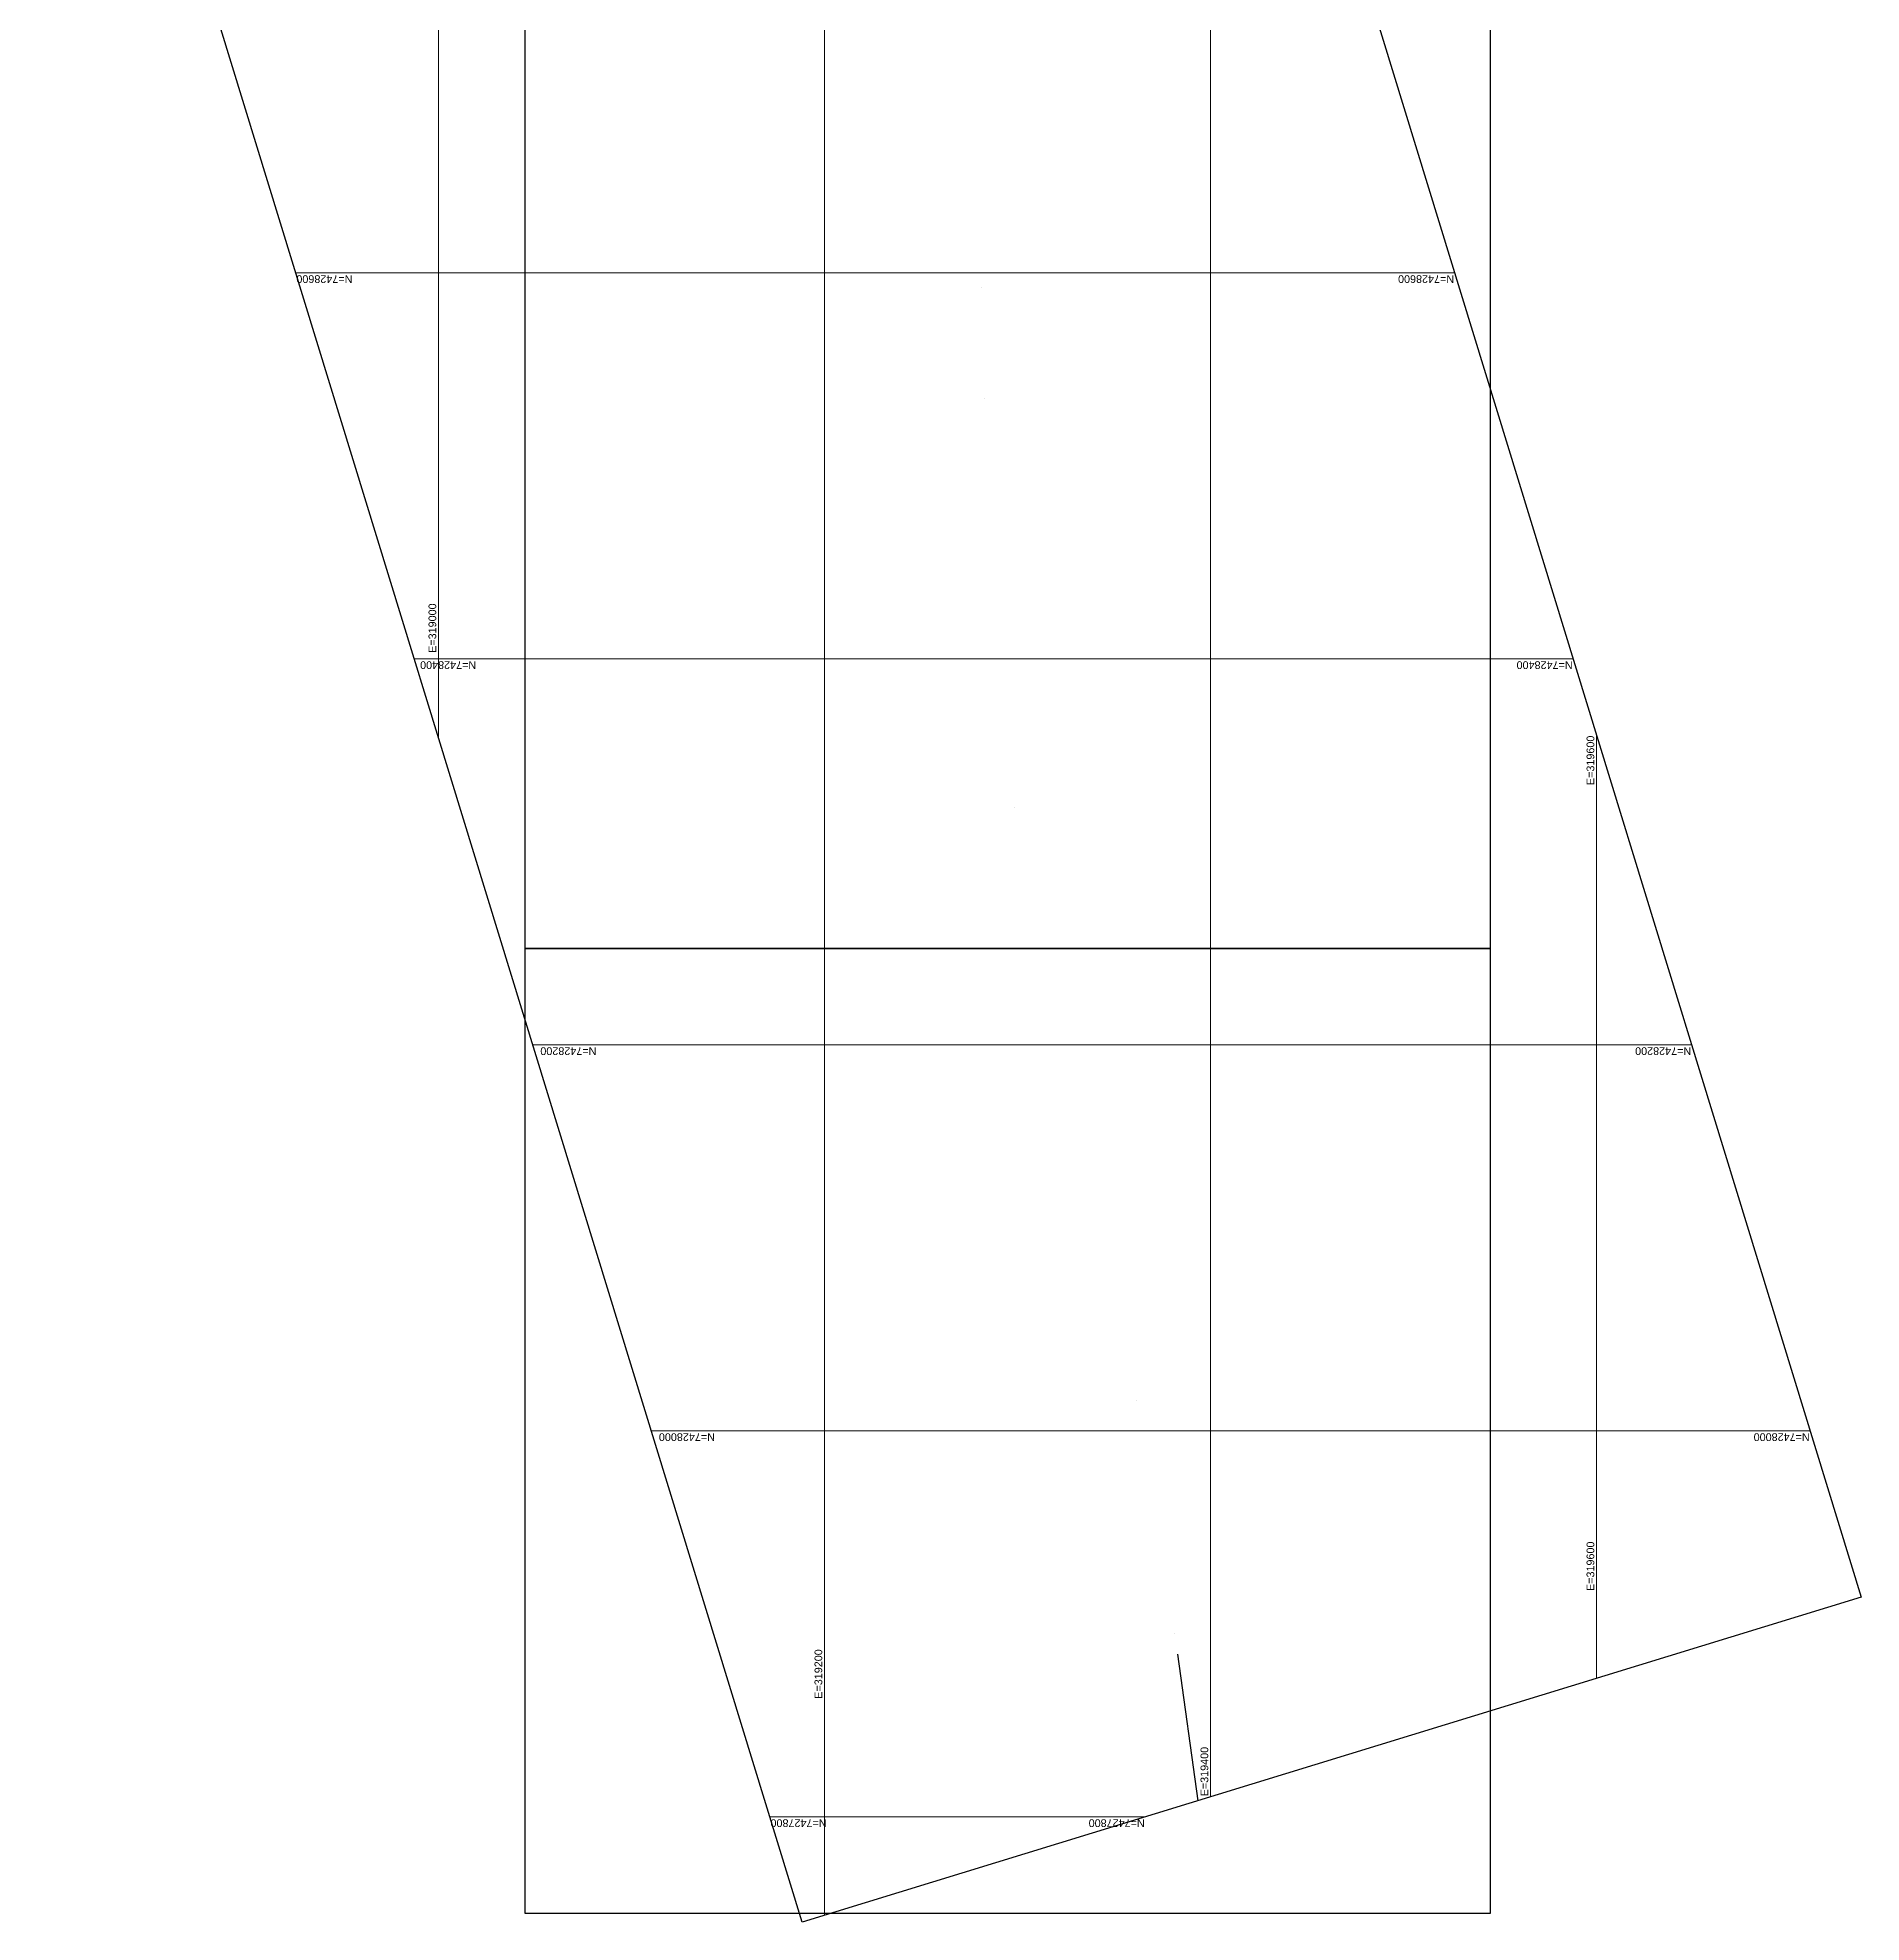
# Model space of a CAD drawing. Header units: metres. Extents: x 307545 to 341809, y 7387092 to 7434457.
# Drawn here: x 318792 to 319737, y 7427745 to 7428722 of the extents above; entities that cross this region are included whole.
import ezdxf
from ezdxf.enums import TextEntityAlignment as Align

# ---------------------------------------------------------------- set-up
doc = ezdxf.new("R2010")
doc.units = ezdxf.units.M
doc.header["$LTSCALE"] = 10
for name, color, linetype, lineweight in [('2 - TIC', 40, 'TIC_LINE', 30), ('F-VT-MALHA', 8, 'Continuous', 0), ('U-HZ-EIXO TIC', 40, 'TIC_LINE', 30)]:
    doc.layers.add(name, color=color, linetype=linetype, lineweight=lineweight)
doc.layers.add('A-IMAGENS', color=255, linetype='Continuous')
doc.layers.add('F-SC-MALHA-TXT', color=8, linetype='Continuous')
doc.layers.add('A-VIEWPORTS', color=2, linetype='Continuous', plot=False)
doc.styles.add('Arial', font='arial.ttf')
doc.styles.get("Standard").update_dxf_attribs({"font": 'arial.ttf'})
doc.linetypes.add('TIC_LINE', pattern='A,3.5,-0.25,["TIC",Standard,S=0.175,R=0,X=-0.05,Y=-0.1],-0.5', length=4.25)
doc.dimstyles.new('ISO-25', dxfattribs={"dimtxt": 2.5, "dimasz": 2.5, "dimexe": 1.25, "dimexo": 0.625, "dimtad": 1, "dimtxsty": 'Standard', "dimcen": 2.5, "dimadec": 0, "dimazin": 0, "dimtfac": 1, "dimtmove": 0, "dimatfit": 3, "dimfxl": 1, "dimarcsym": 0})
picture_1 = doc.add_image_def('image45.jpg', size_in_pixel=(5000, 5000))
picture_2 = doc.add_image_def('image61.jpg', size_in_pixel=(5000, 5000))

# ---------------------------------------------------------------- blocks, each defined once
blk = doc.blocks.new('*U69')
at = {"layer": 'A-VIEWPORTS', "color": 2, "linetype": 'Continuous', "lineweight": -3}
blk.add_lwpolyline([(319188.44, 7427745.42), (318792.31, 7429035.47), (319341.02, 7429203.97), (319737.15, 7427913.91)], close=True, dxfattribs=at)

msp = doc.modelspace()

# ---------------------------------------------------------------- linework, layer by layer
at = {"layer": 'F-VT-MALHA'}
for p, q in [((319200, 7429156.78), (319200, 7427748.97)), ((319000, 7429006), (319000, 7428359.11)), ((319400, 7427810.39), (319400, 7429011.9)), ((318926.03, 7428600), (319526.48, 7428600)), ((318987.44, 7428400), (319587.89, 7428400)), ((319600, 7427871.8), (319600, 7428360.57)), ((319048.86, 7428200), (319649.31, 7428200)), ((319110.27, 7428000), (319710.72, 7428000)), ((319171.68, 7427800), (319366.18, 7427800))]:
    msp.add_line(p, q, dxfattribs=at)
at = {"layer": 'U-HZ-EIXO TIC'}
msp.add_line((319393.64, 7427808.43), (319383.05, 7427884.41), dxfattribs=at)

# ---------------------------------------------------------------- block references
at = {"layer": 'A-VIEWPORTS', "color": 2, "linetype": 'Continuous', "lineweight": -3}
msp.add_blockref('*U69', (0, 0), dxfattribs=at)

# ---------------------------------------------------------------- texts
at = {"layer": 'F-SC-MALHA-TXT', "style": 'Arial'}
for s, rotation, p in [('N=7428600', 180, (318926.33, 7428600)), ('N=7428400', 180, (318990.44, 7428400)), ('E=319600', 90, (319600, 7428360.27)), ('N=7428200', 180, (319052.74, 7428200)), ('N=7428000', 180, (319114.15, 7428000)), ('N=7427800', 180, (319171.98, 7427800))]:
    msp.add_text(s, height=4, rotation=rotation, dxfattribs=at).set_placement(p, align=Align.BOTTOM_RIGHT)
for s, rotation, p in [('N=7428600', 180, (319526.18, 7428600)), ('E=319000', 90, (319000, 7428403.14)), ('N=7428400', 180, (319587.59, 7428400)), ('N=7428200', 180, (319649.01, 7428200)), ('N=7428000', 180, (319710.42, 7428000)), ('E=319600', 90, (319600, 7427917.07)), ('E=319200', 90, (319200, 7427861.25)), ('E=319400', 90, (319400, 7427810.69)), ('N=7427800', 180, (319365.88, 7427800))]:
    msp.add_text(s, height=4, rotation=rotation, dxfattribs=at).set_placement(p, align=Align.BOTTOM_LEFT)

# ---------------------------------------------------------------- pictures from other files: only their frames are drawn
at = {"layer": 'A-IMAGENS', "transparency": 33554687}
image = msp.add_image(picture_1, insert=(319044.9, 7428249.95), size_in_units=(500, 500), dxfattribs=dict(at, brightness=90))
image.dxf.flags = 6
image = msp.add_image(picture_2, insert=(319044.9, 7427749.95), size_in_units=(500, 500), dxfattribs=dict(at, brightness=90))
image.dxf.flags = 6

# ---------------------------------------------------------------- leaders
at = {"layer": '2 - TIC', "color": 40, "linetype": 'TIC_LINE', "lineweight": 30}
for points in [[(319281.53, 7428592.59), (319281.54, 7428592.57)], [(319283, 7428535), (319283, 7428534.98)], [(319298.56, 7428323), (319298.56, 7428322.98)], [(319361.62, 7428015.79), (319361.62, 7428015.76)], [(319381.53, 7427895.28), (319381.54, 7427895.26)]]:
    msp.add_leader(points, dimstyle='ISO-25', override={"dimscale": 1, "dimasz": 0.01}, dxfattribs=at)

doc.saveas('drawing.dxf')
